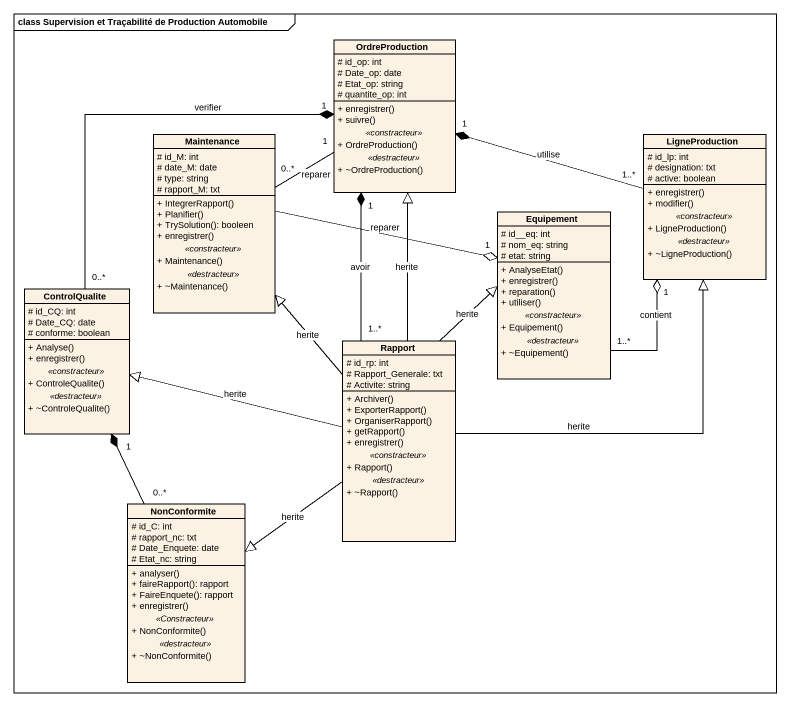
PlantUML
@startuml
mainframe class Supervision et Traçabilité de Production Automobile
hide circle
hide empty members
skinparam classAttributeIconSize 0
class OrdreProduction {
  # id_op: int
  # Date_op: date
  # Etat_op: string
  # quantite_op: int
  --
  + enregistrer()
  + suivre()
  .. <<constracteur>> ..
  + OrdreProduction()
  .. <<destracteur>> ..
  + ~OrdreProduction()
}
class Maintenance {
  # id_M: int
  # date_M: date
  # type: string
  # rapport_M: txt
  --
  + IntegrerRapport()
  + Planifier()
  + TrySolution(): booleen
  + enregistrer()
  .. <<constracteur>> ..
  + Maintenance()
  .. <<destracteur>> ..
  + ~Maintenance()
}
class LigneProduction {
  # id_lp: int
  # designation: txt
  # active: boolean
  --
  + enregistrer()
  + modifier()
  .. <<constracteur>> ..
  + LigneProduction()
  .. <<destracteur>> ..
  + ~LigneProduction()
}
class Equipement {
  # id__eq: int
  # nom_eq: string
  # etat: string
  --
  + AnalyseEtat()
  + enregistrer()
  + reparation()
  + utiliser()
  .. <<constracteur>> ..
  + Equipement()
  .. <<destracteur>> ..
  + ~Equipement()
}
class ControlQualite {
  # id_CQ: int
  # Date_CQ: date
  # conforme: boolean
  --
  + Analyse()
  + enregistrer()
  .. <<constracteur>> ..
  + ControleQualite()
  .. <<destracteur>> ..
  + ~ControleQualite()
}
class Rapport {
  # id_rp: int
  # Rapport_Generale: txt
  # Activite: string
  --
  + Archiver()
  + ExporterRapport()
  + OrganiserRapport()
  + getRapport()
  + enregistrer()
  .. <<constracteur>> ..
  + Rapport()
  .. <<destracteur>> ..
  + ~Rapport()
}
class NonConformite {
  # id_C: int
  # rapport_nc: txt
  # Date_Enquete: date
  # Etat_nc: string
  --
  + analyser()
  + faireRapport(): rapport
  + FaireEnquete(): rapport
  + enregistrer()
  .. <<Constracteur>> ..
  + NonConformite()
  .. <<destracteur>> ..
  + ~NonConformite()
}
Maintenance "0..*" -right- "1" OrdreProduction : reparer
Maintenance -right-o "1" Equipement : reparer
LigneProduction "1..*" -left-* "1" OrdreProduction : utilise
Equipement "1..*" -right-o "1" LigneProduction : contient
ControlQualite "0..*" -up-* "1" OrdreProduction : verifier
Rapport -up-|> OrdreProduction : herite
Rapport "1..*" -up-* "1" OrdreProduction : avoir
Rapport -up-|> Maintenance : herite
Rapport -up-|> LigneProduction : herite
Rapport -up-|> Equipement : herite
Rapport -left-|> ControlQualite : herite
Rapport --|> NonConformite : herite
NonConformite "0..*" -up-* "1" ControlQualite
@enduml
